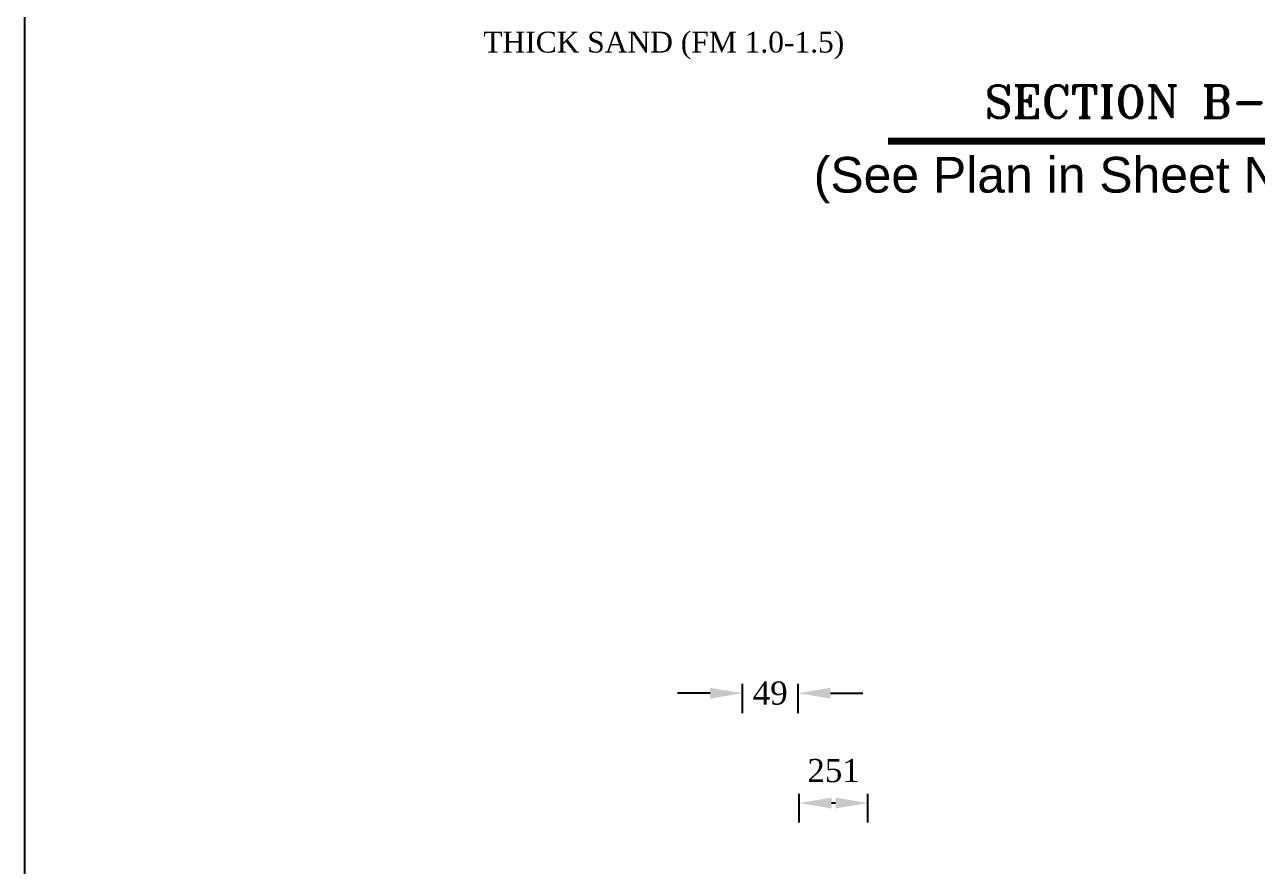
# Model space of a CAD drawing. Extents: x -298162 to 1078160, y -513173 to -216568.
# Drawn here: x 577533 to 590846, y -435041 to -425956 of the extents above; entities that cross this region are included whole.
import ezdxf

# ---------------------------------------------------------------- set-up
doc = ezdxf.new("R2010")
doc.units = 0
doc.header["$MEASUREMENT"] = 0
doc.layers.get('0').update_dxf_attribs({"linetype": 'CONTINUOUS'})
doc.layers.get('DEFPOINTS').update_dxf_attribs({"linetype": 'CONTINUOUS'})
doc.layers.add('LINE', color=7, linetype='CONTINUOUS')
doc.styles.add('BIG', font='ROMANT.SHX')
doc.styles.get("Standard").update_dxf_attribs({"font": 'times.ttf', "height": 250})
doc.dimstyles.new('3', dxfattribs={"dimtxt": 225, "dimasz": 350, "dimexe": 100, "dimexo": 25, "dimgap": 9, "dimtad": 0, "dimdec": 0, "dimzin": 0, "dimdsep": 46, "dimtxsty": 'Standard', "dimcen": 0, "dimclrt": 256, "dimadec": 0, "dimazin": 0, "dimtfac": 1, "dimtdec": 0, "dimtofl": 0, "dimtmove": 2, "dimatfit": 3, "dimfxl": 1, "dimtolj": 1, "dimtzin": 0, "dimarcsym": 0})

# ---------------------------------------------------------------- blocks, each defined once
blk = doc.blocks.new('*D959')
at = {"color": 0, "lineweight": -2}
for p, q in [((585285, -433387), (585285, -433072)), ((585886, -433387), (585886, -433072)), ((584935, -433172), (584585, -433172)), ((586236, -433172), (586586, -433172))]:
    blk.add_line(p, q, dxfattribs=at)
for points in [[(584935, -433114), (584935, -433230), (585285, -433172)], [(586236, -433114), (586236, -433230), (585886, -433172)]]:
    blk.add_solid(points, dxfattribs=at)
at = {"layer": 'DEFPOINTS', "color": 0, "lineweight": -2}
for p in [(585285, -433172), (585285, -433412), (585886, -433412)]:
    blk.add_point(p, dxfattribs=at)
at = {"insert": (585585, -433172), "char_height": 250, "attachment_point": 5}
blk.add_mtext('\\A1;49', dxfattribs=at)
blk = doc.blocks.new('*D966')
at = {"layer": 'DEFPOINTS', "color": 0, "lineweight": -2}
for p in [(585898, -434358), (585898, -434591), (586641, -434591)]:
    blk.add_point(p, dxfattribs=at)
at = {"layer": 'LINE', "color": 0, "lineweight": -2}
for p, q in [((585898, -434566), (585898, -434258)), ((586641, -434566), (586641, -434258)), ((586291, -434358), (586248, -434358))]:
    blk.add_line(p, q, dxfattribs=at)
for points in [[(586248, -434299), (586248, -434416), (585898, -434358)], [(586291, -434299), (586291, -434416), (586641, -434358)]]:
    blk.add_solid(points, dxfattribs=at)
at = {"layer": 'LINE', "insert": (586269, -434008), "char_height": 250, "attachment_point": 5}
blk.add_mtext('\\A1;251', dxfattribs=at)

msp = doc.modelspace()

# ---------------------------------------------------------------- linework, layer by layer
at = {"layer": 'LINE', "color": 0}
msp.add_lwpolyline([(577532.569, -459716.504), (638037.769, -459716.504), (638037.769, -416930.684), (577532.569, -416930.684)], close=True, dxfattribs=at)
at = {"layer": 'LINE', "color": 0, "const_width": 75}
msp.add_lwpolyline([(586858.57, -427213.224), (593899.318, -427213.224)], dxfattribs=at)

# ---------------------------------------------------------------- texts
at = {"color": 0, "lineweight": 15}
msp.add_text('THICK SAND (FM 1.0-1.5)', height=225, dxfattribs=at).set_placement((582485.817, -426257.258))
at = {"layer": 'LINE', "color": 0, "style": 'BIG'}
msp.add_text('    SECTION B-B', height=350, dxfattribs=at).set_placement((586858.57, -426962.218))
at = {"layer": 'LINE', "color": 0, "lineweight": 9, "insert": (589933.151, -427885.111), "char_height": 385.66235, "width": 16027.30118, "attachment_point": 8}
msp.add_mtext('{\\fArial|b0|i0|c0|p34;(See Plan in Sheet No. 04 of 17)}', dxfattribs=at)

# ---------------------------------------------------------------- dimensions: what is measured, and where the dimension line sits
at = {"color": 0}
dim = msp.add_linear_dim(base=(585284.961, -433172.05), p1=(585885.911, -433411.972), p2=(585284.961, -433411.972), text='49', dimstyle='3', dxfattribs=at)
dim.commit()
dim.dimension.update_dxf_attribs({"geometry": '*D959', "text_midpoint": (585585.436, -433172.05)})
at = {"layer": 'LINE', "color": 0}
dim = msp.add_linear_dim(base=(585898.221, -434357.719), p1=(586640.721, -434590.796), p2=(585898.221, -434590.796), text='251', dimstyle='3', dxfattribs=at)
dim.commit()
dim.dimension.update_dxf_attribs({"geometry": '*D966', "text_midpoint": (586269.471, -434007.719)})

doc.saveas('drawing.dxf')
